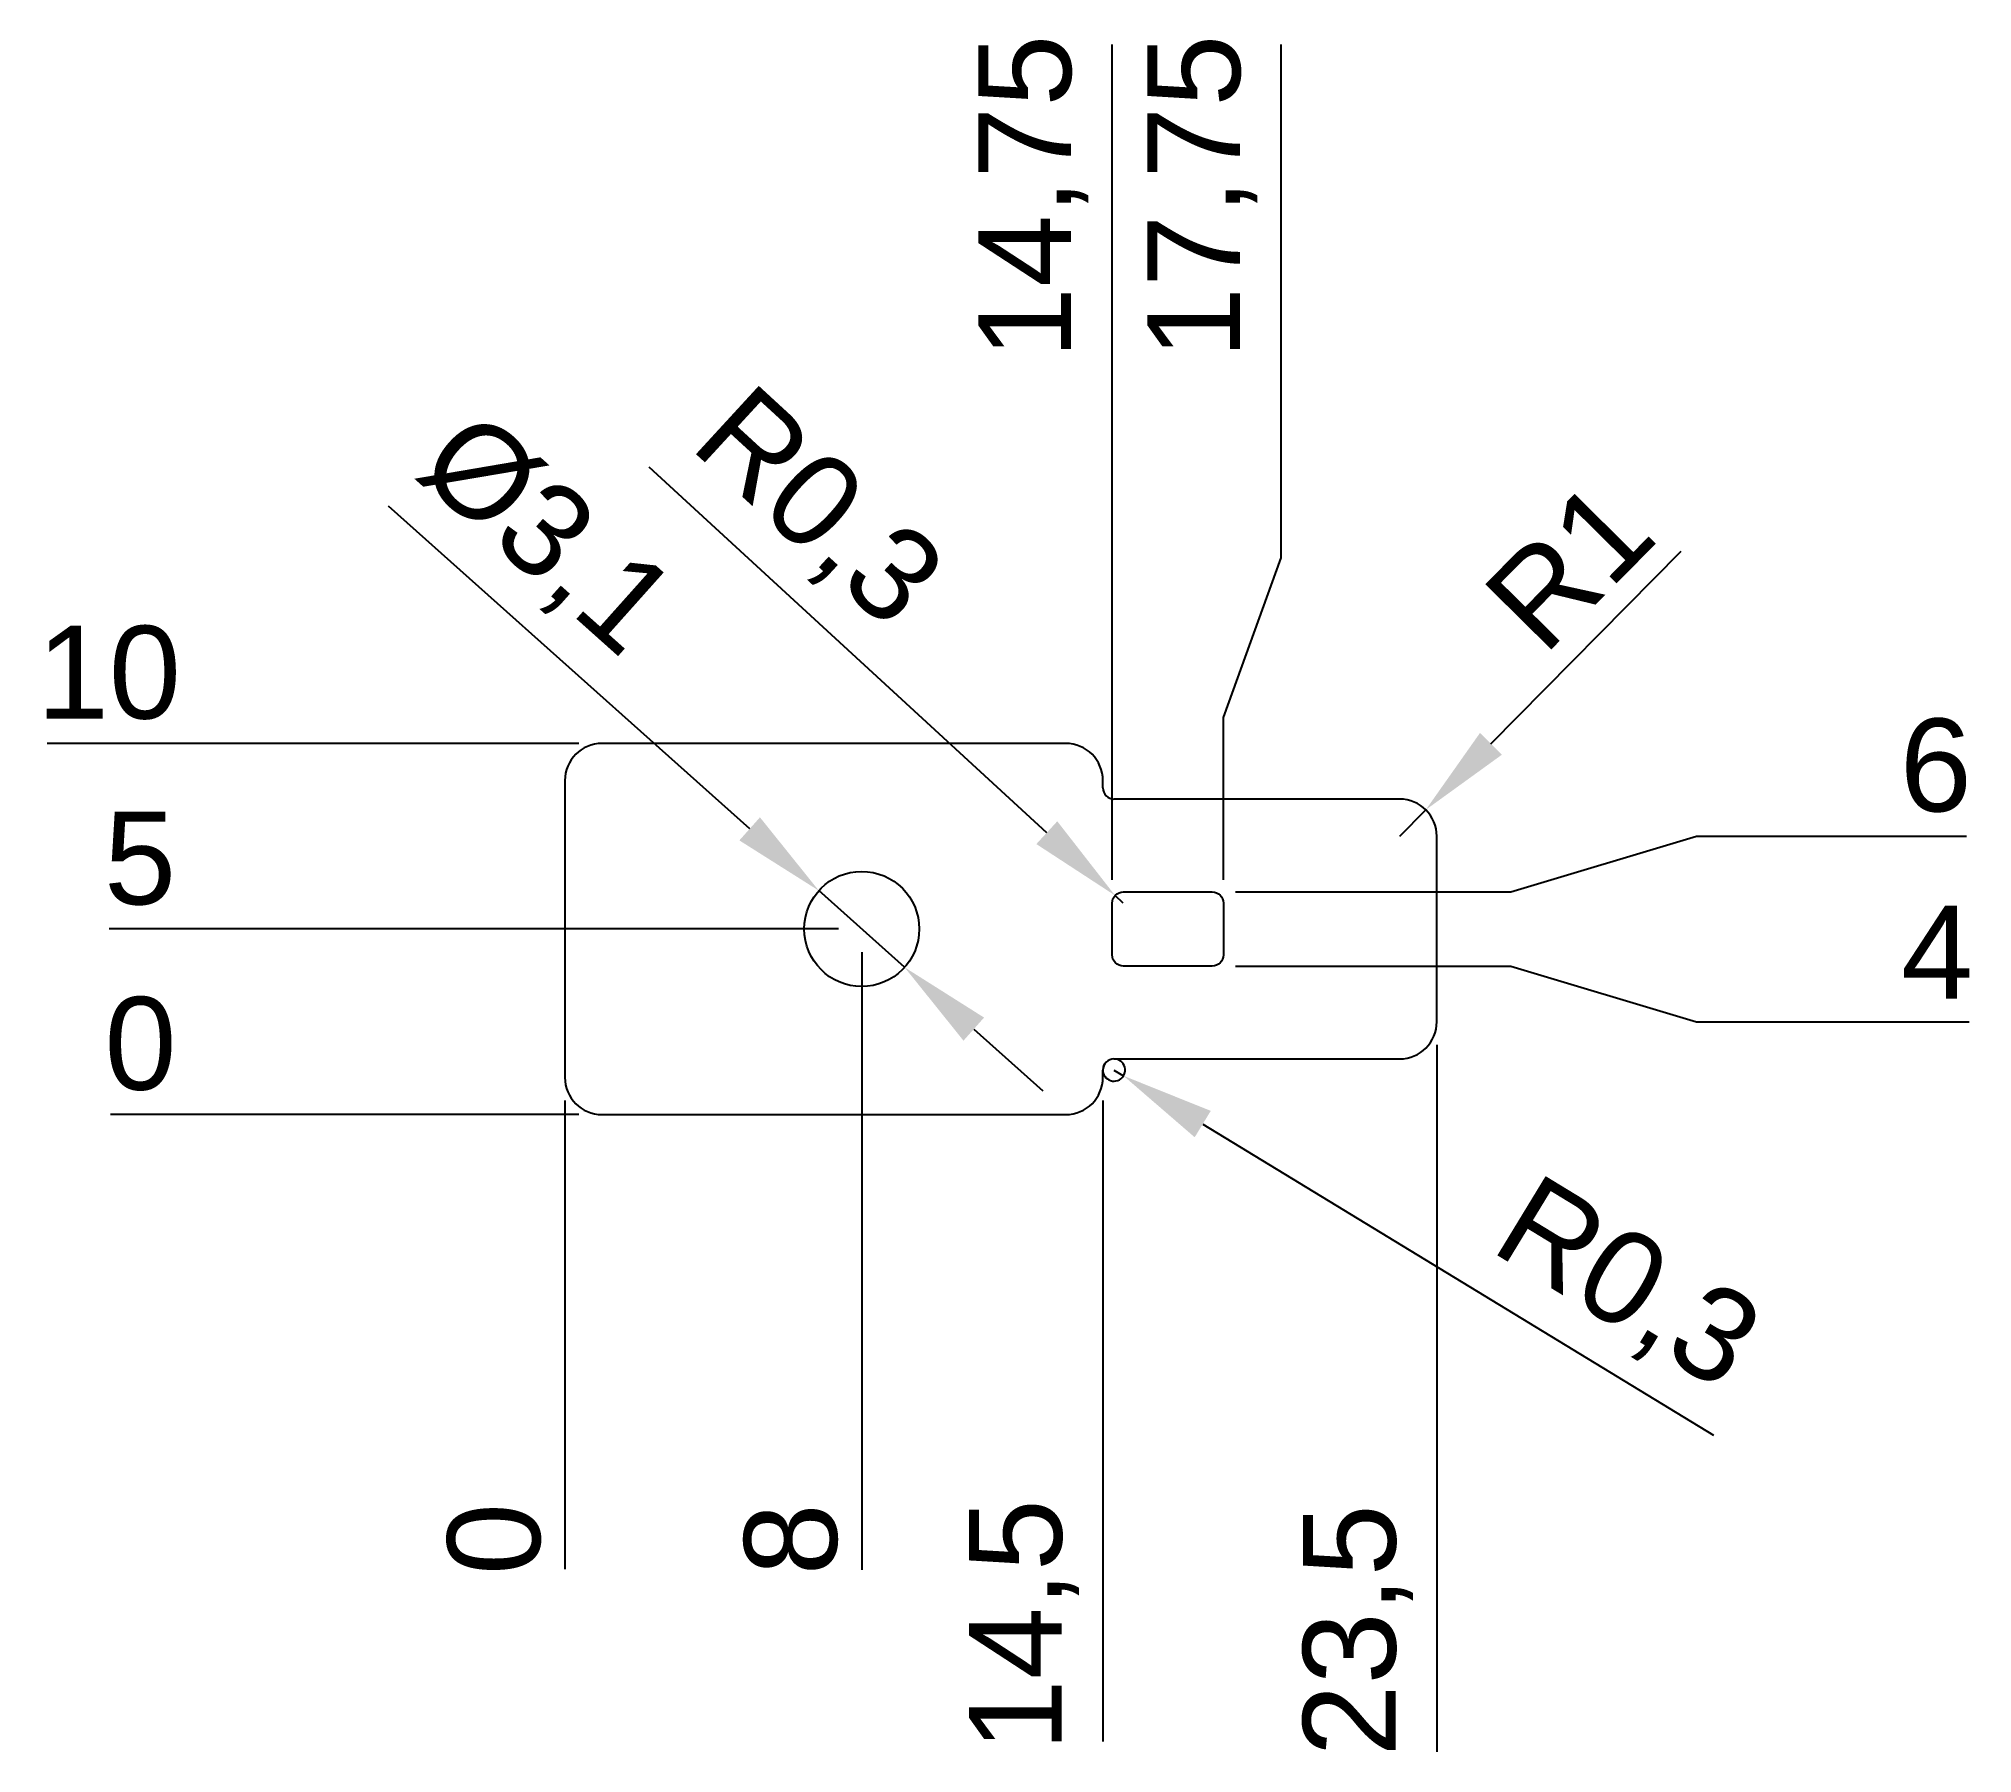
# Model space of a CAD drawing. Header units: millimetres. Extents: x -14.2 to 37.9, y -17.2 to 29.
import ezdxf

# ---------------------------------------------------------------- set-up
doc = ezdxf.new("R2010")
doc.units = ezdxf.units.MM
doc.layers.add('Dimensions', color=7, linetype='Continuous')
doc.layers.add('Parts', color=7, linetype='Continuous')
doc.styles.get("Standard").update_dxf_attribs({"font": 'arial.ttf'})
doc.dimstyles.new('ISO-25', dxfattribs={"dimtxt": 2.5, "dimasz": 2.5, "dimexe": 1.25, "dimexo": 0.625, "dimtad": 1, "dimtxsty": 'Standard', "dimcen": 2.5, "dimadec": 0, "dimazin": 0, "dimtfac": 1, "dimtmove": 0, "dimatfit": 3, "dimfxl": 1, "dimarcsym": 0})

# ---------------------------------------------------------------- blocks, each defined once
blk = doc.blocks.new('*D0')
at = {"layer": 'Defpoints', "color": 0}
for p in [(0, 1), (0, 0), (0, -10)]:
    blk.add_point(p, dxfattribs=at)
at = {"layer": 'Dimensions', "color": 0, "lineweight": -2}
blk.add_line((0, 0.375), (0, -12.2525), dxfattribs=at)
at = {"layer": 'Dimensions', "color": 0, "insert": (-1.90125, -11.43875), "char_height": 2.5, "attachment_point": 5, "rotation": 90}
blk.add_mtext('0', dxfattribs=at)
blk = doc.blocks.new('*D1')
at = {"layer": 'Defpoints', "color": 0}
for p in [(8, 5), (0, 0), (8, -10)]:
    blk.add_point(p, dxfattribs=at)
at = {"layer": 'Dimensions', "color": 0, "lineweight": -2}
blk.add_line((8, 4.375), (8, -12.27), dxfattribs=at)
at = {"layer": 'Dimensions', "color": 0, "insert": (6.09875, -11.4475), "char_height": 2.5, "attachment_point": 5, "rotation": 90}
blk.add_mtext('8', dxfattribs=at)
blk = doc.blocks.new('*D2')
at = {"layer": 'Defpoints', "color": 0}
for p in [(14.5, 1), (0, 0), (14.5, -10)]:
    blk.add_point(p, dxfattribs=at)
at = {"layer": 'Dimensions', "color": 0, "lineweight": -2}
blk.add_line((14.5, 0.375), (14.5, -16.895), dxfattribs=at)
at = {"layer": 'Dimensions', "color": 0, "insert": (12.37375, -13.76), "char_height": 2.5, "attachment_point": 5, "rotation": 90}
blk.add_mtext('14,5', dxfattribs=at)
blk = doc.blocks.new('*D3')
at = {"layer": 'Defpoints', "color": 0}
for p in [(23.5, 2.5), (0, 0), (23.5, -10)]:
    blk.add_point(p, dxfattribs=at)
at = {"layer": 'Dimensions', "color": 0, "lineweight": -2}
blk.add_line((23.5, 1.875), (23.5, -17.1725), dxfattribs=at)
at = {"layer": 'Dimensions', "color": 0, "insert": (21.37375, -13.89875), "char_height": 2.5, "attachment_point": 5, "rotation": 90}
blk.add_mtext('23,5', dxfattribs=at)
blk = doc.blocks.new('*D4')
at = {"layer": 'Defpoints', "color": 0}
for p in [(-10, 0), (0, 0), (1, 0)]:
    blk.add_point(p, dxfattribs=at)
at = {"layer": 'Dimensions', "color": 0, "lineweight": -2}
blk.add_line((0.375, 0), (-12.2525, 0), dxfattribs=at)
at = {"layer": 'Dimensions', "color": 0, "insert": (-11.43875, 1.90125), "char_height": 2.5, "attachment_point": 5}
blk.add_mtext('0', dxfattribs=at)
blk = doc.blocks.new('*D5')
at = {"layer": 'Defpoints', "color": 0}
for p in [(-10, 10), (1, 10), (0, 0)]:
    blk.add_point(p, dxfattribs=at)
at = {"layer": 'Dimensions', "color": 0, "lineweight": -2}
blk.add_line((0.375, 10), (-13.9575, 10), dxfattribs=at)
at = {"layer": 'Dimensions', "color": 0, "insert": (-12.29125, 11.90125), "char_height": 2.5, "attachment_point": 5}
blk.add_mtext('10', dxfattribs=at)
blk = doc.blocks.new('*D6')
at = {"layer": 'Defpoints', "color": 0}
for p in [(-10, 5), (8, 5), (0, 0)]:
    blk.add_point(p, dxfattribs=at)
at = {"layer": 'Dimensions', "color": 0, "lineweight": -2}
blk.add_line((7.375, 5), (-12.28, 5), dxfattribs=at)
at = {"layer": 'Dimensions', "color": 0, "insert": (-11.4525, 6.89625), "char_height": 2.5, "attachment_point": 5}
blk.add_mtext('5', dxfattribs=at)
blk = doc.blocks.new('*D7')
at = {"layer": 'Defpoints', "color": 0}
for p in [(14.75, 20), (14.75, 5.7), (0, 0)]:
    blk.add_point(p, dxfattribs=at)
at = {"layer": 'Dimensions', "color": 0, "lineweight": -2}
blk.add_line((14.75, 6.325), (14.75, 28.835), dxfattribs=at)
at = {"layer": 'Dimensions', "color": 0, "insert": (12.62375, 24.73), "char_height": 2.5, "attachment_point": 5, "rotation": 90}
blk.add_mtext('14,75', dxfattribs=at)
blk = doc.blocks.new('*D8')
at = {"layer": 'Defpoints', "color": 0}
for p in [(19.308, 20), (17.75, 5.7), (0, 0)]:
    blk.add_point(p, dxfattribs=at)
at = {"layer": 'Dimensions', "color": 0, "lineweight": -2}
for p, q in [((19.308, 15), (19.308, 28.835)), ((17.75, 10.7), (19.308, 15)), ((17.75, 6.325), (17.75, 10.7))]:
    blk.add_line(p, q, dxfattribs=at)
at = {"layer": 'Dimensions', "color": 0, "insert": (17.182, 24.73), "char_height": 2.5, "attachment_point": 5, "rotation": 90}
blk.add_mtext('17,75', dxfattribs=at)
blk = doc.blocks.new('*D9')
at = {"layer": 'Defpoints', "color": 0}
for p in [(17.45, 4), (35.5, 2.5), (0, 0)]:
    blk.add_point(p, dxfattribs=at)
at = {"layer": 'Dimensions', "color": 0, "lineweight": -2}
for p, q in [((18.075, 4), (25.5, 4)), ((25.5, 4), (30.5, 2.5)), ((30.5, 2.5), (37.8525, 2.5))]:
    blk.add_line(p, q, dxfattribs=at)
at = {"layer": 'Dimensions', "color": 0, "insert": (36.98875, 4.375), "char_height": 2.5, "attachment_point": 5}
blk.add_mtext('4', dxfattribs=at)
blk = doc.blocks.new('*D10')
at = {"layer": 'Defpoints', "color": 0}
for p in [(35.5, 7.5), (17.45, 6), (0, 0)]:
    blk.add_point(p, dxfattribs=at)
at = {"layer": 'Dimensions', "color": 0, "lineweight": -2}
for p, q in [((25.5, 6), (30.5, 7.5)), ((30.5, 7.5), (37.7775, 7.5)), ((18.075, 6), (25.5, 6))]:
    blk.add_line(p, q, dxfattribs=at)
at = {"layer": 'Dimensions', "color": 0, "insert": (36.95125, 9.40125), "char_height": 2.5, "attachment_point": 5}
blk.add_mtext('6', dxfattribs=at)
blk = doc.blocks.new('*D11')
at = {"layer": 'Defpoints', "color": 0}
for p in [(23.203, 8.211), (22.5, 7.5)]:
    blk.add_point(p, dxfattribs=at)
at = {"layer": 'Dimensions', "color": 0, "lineweight": -2}
for p, q in [((24.96, 9.99), (30.088, 15.178)), ((22.5, 7.5), (23.203, 8.211))]:
    blk.add_line(p, q, dxfattribs=at)
at = {"layer": 'Dimensions', "color": 0}
blk.add_solid([(24.664, 10.282), (25.257, 9.697), (23.203, 8.211)], dxfattribs=at)
at = {"layer": 'Dimensions', "color": 0, "insert": (27.065, 14.795), "char_height": 2.5, "attachment_point": 5, "rotation": 45.3399}
blk.add_mtext('R1', dxfattribs=at)
blk = doc.blocks.new('*D12')
at = {"layer": 'Defpoints', "color": 0}
for p in [(14.8, 1.2), (15.056, 1.044)]:
    blk.add_point(p, dxfattribs=at)
at = {"layer": 'Dimensions', "color": 0, "lineweight": -2}
for p, q in [((14.8, 1.2), (15.056, 1.044)), ((17.191, -0.256), (30.958, -8.64))]:
    blk.add_line(p, q, dxfattribs=at)
blk.add_arc((14.8, 1.2), 0.3, 148.6592, 90, dxfattribs=at)
at = {"layer": 'Dimensions', "color": 0}
blk.add_solid([(17.408, 0.099), (16.975, -0.612), (15.056, 1.044)], dxfattribs=at)
at = {"layer": 'Dimensions', "color": 0, "insert": (28.568, -4.695), "char_height": 2.5, "attachment_point": 5, "rotation": 328.6584}
blk.add_mtext('R0,3', dxfattribs=at)
blk = doc.blocks.new('*D13')
at = {"layer": 'Defpoints', "color": 0}
for p in [(14.829, 5.903), (15.05, 5.7)]:
    blk.add_point(p, dxfattribs=at)
at = {"layer": 'Dimensions', "color": 0, "lineweight": -2}
for p, q in [((12.989, 7.595), (2.273, 17.446)), ((15.05, 5.7), (14.829, 5.903))]:
    blk.add_line(p, q, dxfattribs=at)
at = {"layer": 'Dimensions', "color": 0}
blk.add_solid([(12.707, 7.288), (13.271, 7.902), (14.829, 5.903)], dxfattribs=at)
at = {"layer": 'Dimensions', "color": 0, "insert": (6.726, 16.241), "char_height": 2.5, "attachment_point": 5, "rotation": 317.4067}
blk.add_mtext('R0,3', dxfattribs=at)
blk = doc.blocks.new('*D14')
at = {"layer": 'Defpoints', "color": 0}
for p in [(6.844, 6.033), (9.156, 3.967)]:
    blk.add_point(p, dxfattribs=at)
at = {"layer": 'Dimensions', "color": 0, "lineweight": -2}
for p, q in [((4.98, 7.698), (-4.751, 16.39)), ((9.156, 3.967), (6.844, 6.033)), ((11.02, 2.302), (12.885, 0.636))]:
    blk.add_line(p, q, dxfattribs=at)
at = {"layer": 'Dimensions', "color": 0}
for points in [[(4.702, 7.387), (5.257, 8.009), (6.844, 6.033)], [(11.298, 2.613), (10.743, 1.991), (9.156, 3.967)]]:
    blk.add_solid(points, dxfattribs=at)
at = {"layer": 'Dimensions', "color": 0, "insert": (-0.585, 15.52), "char_height": 2.5, "attachment_point": 5, "rotation": 318.2267}
blk.add_mtext('%%c3,1', dxfattribs=at)

msp = doc.modelspace()

# ---------------------------------------------------------------- linework, layer by layer
at = {"layer": 'Parts'}
for p, q in [((13.5, 10), (1, 10)), ((0, 9), (0, 1)), ((14.5, 8.8), (14.5, 9)), ((22.5, 8.5), (14.8, 8.5)), ((23.5, 2.5), (23.5, 7.5)), ((14.5, 1), (14.5, 1.2)), ((14.8, 1.5), (22.5, 1.5)), ((1, 0), (13.5, 0))]:
    msp.add_line(p, q, dxfattribs=at)
msp.add_lwpolyline([(14.75, 4.3), (14.75, 5.7, -0.414214), (15.05, 6), (17.45, 6, -0.414214), (17.75, 5.7), (17.75, 4.3, -0.414214), (17.45, 4), (15.05, 4, -0.414214)], format="xyb", close=True, dxfattribs=at)
msp.add_circle((8, 5), 1.55, dxfattribs=at)
for centre, radius, start, end in [((1, 9), 1, 90, 180), ((13.5, 9), 1, 0, 90), ((14.8, 8.8), 0.3, 180, 270), ((22.5, 7.5), 1, 0, 90), ((22.5, 2.5), 1, 270, 0), ((14.8, 1.2), 0.3, 90, 180), ((1, 1), 1, 180, 270), ((13.5, 1), 1, 270, 0)]:
    msp.add_arc(centre, radius, start, end, dxfattribs=at)

# ---------------------------------------------------------------- dimensions: what is measured, and where the dimension line sits
at = {"layer": 'Dimensions'}
for feature_location, offset, dtype, picture, middle in [((14.75, 5.7), (0, 14.3), 1, '*D7', (12.624, 24.73)), ((17.75, 5.7), (1.558, 14.3), 1, '*D8', (17.182, 24.73)), ((1, 10), (-11, 0), 0, '*D5', (-12.291, 11.901)), ((17.45, 6), (18.05, 1.5), 0, '*D10', (36.951, 9.401)), ((8, 5), (-18, 0), 0, '*D6', (-11.453, 6.896)), ((17.45, 4), (18.05, -1.5), 0, '*D9', (36.989, 4.375)), ((8, 5), (0, -15), 1, '*D1', (6.099, -11.447)), ((1, 0), (-11, 0), 0, '*D4', (-11.43875, 1.90125)), ((23.5, 2.5), (0, -12.5), 1, '*D3', (21.374, -13.899)), ((0, 1), (0, -11), 1, '*D0', (-1.90125, -11.43875)), ((14.5, 1), (0, -11), 1, '*D2', (12.374, -13.76))]:
    dim = msp.add_ordinate_dim(feature_location=feature_location, offset=offset, dtype=dtype, origin=(0, 0), dimstyle='ISO-25', dxfattribs=at)
    dim.commit()
    dim.dimension.update_dxf_attribs({"geometry": picture, "text_midpoint": middle})
for center, mpoint, picture, middle in [((15.05, 5.7), (14.829, 5.903), '*D13', (5.287, 14.676)), ((22.5, 7.5), (23.203, 8.211), '*D11', (28.403, 13.473)), ((14.8, 1.2), (15.056, 1.044), '*D12', (27.462, -6.511))]:
    dim = msp.add_radius_dim(center=center, mpoint=mpoint, dimstyle='ISO-25', dxfattribs=at)
    dim.commit()
    dim.dimension.update_dxf_attribs({"geometry": picture, "text_midpoint": middle, "dimtype": 164})
dim = msp.add_diameter_dim_2p(p1=(9.156, 3.967), p2=(6.844, 6.033), dimstyle='ISO-25', dxfattribs=at)
dim.commit()
dim.dimension.update_dxf_attribs({"geometry": '*D14', "text_midpoint": (-2.002, 13.934), "dimtype": 163})

doc.saveas('drawing.dxf')
